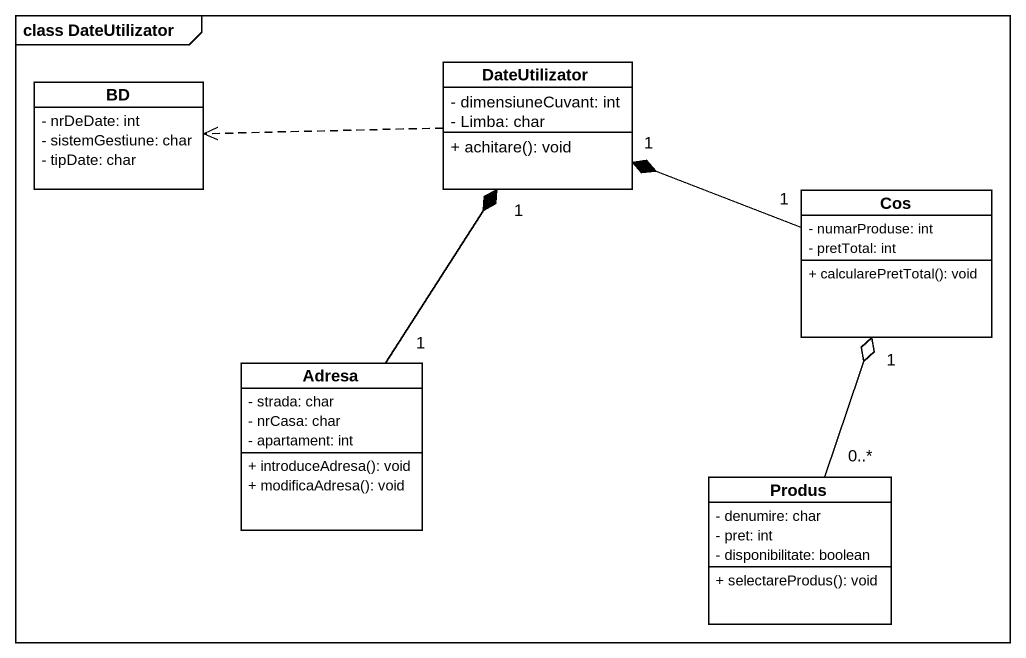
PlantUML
@startuml
mainframe class DateUtilizator
hide circle
hide empty members
skinparam classAttributeIconSize 0
class BD {
  - nrDeDate: int
  - sistemGestiune: char
  - tipDate: char
}
class DateUtilizator {
  - dimensiuneCuvant: int
  - Limba: char
  + achitare(): void
}
class Cos {
  - numarProduse: int
  - pretTotal: int
  + calcularePretTotal(): void
}
class Adresa {
  - strada: char
  - nrCasa: char
  - apartament: int
  + introduceAdresa(): void
  + modificaAdresa(): void
}
class Produs {
  - denumire: char
  - pret: int
  - disponibilitate: boolean
  + selectareProdus(): void
}
DateUtilizator .left.> BD
Cos "1" -left-* "1" DateUtilizator
Adresa "1" -up-* "1" DateUtilizator
Produs "0..*" -up-o "1" Cos
@enduml
